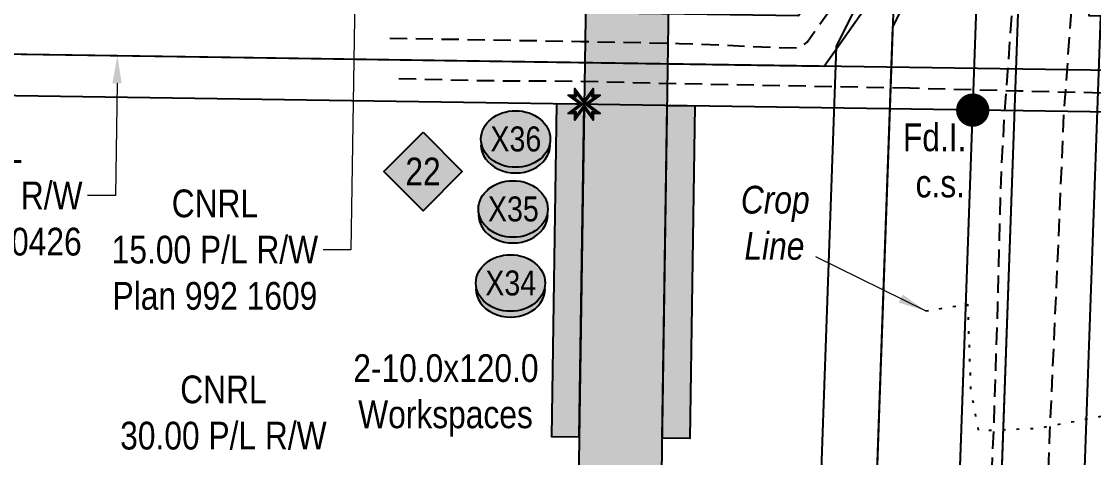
# Model space of a CAD drawing. Extents: x 338216 to 346362, y 6125251 to 6136161.
# Drawn here: x 343465.2 to 343852.1, y 6135457 to 6135614.3 of the extents above; entities that cross this region are included whole.
import ezdxf
from ezdxf.enums import TextEntityAlignment as Align

# ---------------------------------------------------------------- set-up
doc = ezdxf.new("R2010")
doc.units = 0
doc.header["$LTSCALE"] = 5
doc.header["$PDSIZE"] = 0.5
doc.linetypes.add('foc-TOPO', pattern=[1, 0.2, -0.8])
doc.linetypes.add('UG_PIPE', pattern=[1.875, 1.25, -0.625])
doc.layers.get('Defpoints').update_dxf_attribs({"color": 9})
for name, color, linetype in [('AS-PIPE-UG', 44, 'UG_PIPE'), ('C-RW', 13, 'Continuous'), ('C-WS-S', 13, 'Continuous'), ('F-RW', 190, 'Continuous'), ('L-MON', 1, 'Continuous'), ('P-BORE', 7, 'Continuous'), ('P-CROSSINGS', 250, 'Continuous'), ('P-IOP16', 10, 'Continuous'), ('P-IOP16-H', 21, 'Continuous'), ('P-LTO', 14, 'Continuous'), ('P-PROPOSED', 10, 'Continuous'), ('P-PROPOSED-H', 21, 'Continuous'), ('P-TEMP-BLUE', 146, 'Continuous'), ('P-TEMP-BLUE-T', 146, 'Continuous'), ('T-GENERAL', 48, 'foc-TOPO')]:
    doc.layers.add(name, color=color, linetype=linetype)
doc.layers.add('C-RW-T', color=13, linetype='Continuous', lineweight=9)
doc.layers.add('T-TEXT', color=48, linetype='Continuous', lineweight=18)
doc.layers.add('P-TEMP-BLUE-H', color=7, linetype='Continuous', true_color=0x99e6ff)
doc.styles.add('80CG', font='ARIALN.TTF', dxfattribs={"height": 10})
doc.styles.add('80L', font='ARIALN.TTF', dxfattribs={"height": 10})
doc.styles.add('Crossing', font='ARIALN.TTF', dxfattribs={"height": 10})
doc.dimstyles.new('Compass 5 000', dxfattribs={"dimscale": 5, "dimtxt": 9, "dimasz": 2, "dimexe": 0.2, "dimexo": 0.0625, "dimgap": 0.5, "dimtad": 0, "dimtih": 1, "dimtoh": 1, "dimzin": 0, "dimdsep": 46, "dimtxsty": '80CG', "dimcen": 0.1, "dimse1": 1, "dimse2": 1, "dimclrd": 256, "dimclrt": 256, "dimaunit": 1, "dimadec": 4, "dimazin": 0, "dimtfac": 0.06, "dimtofl": 0, "dimtmove": 0, "dimatfit": 1, "dimfxl": 0.2, "dimtolj": 1, "dimtzin": 0, "dimlwd": -1, "dimarcsym": 0})

# ---------------------------------------------------------------- blocks, each defined once
blk = doc.blocks.new('*D177')
at = {"layer": 'C-RW-T', "transparency": 16777216}
for p, q in [((343586.02, 6135658.73), (343586.17, 6135668.73)), ((343585.49, 6135623.74), (343584.12, 6135531.96)), ((343584.12, 6135531.96), (343574.12, 6135531.96))]:
    blk.add_line(p, q, dxfattribs=at)
for points in [[(343584.35, 6135658.76), (343587.68, 6135658.71), (343585.87, 6135648.73)], [(343583.83, 6135623.76), (343587.16, 6135623.71), (343585.64, 6135633.74)]]:
    blk.add_solid(points, dxfattribs=at)
at = {"layer": 'Defpoints', "color": 0, "transparency": 16777216}
for p in [(343491.77, 6135650.14), (343491.55, 6135635.14), (343585.64, 6135633.74)]:
    blk.add_point(p, dxfattribs=at)
at = {"layer": 'C-RW-T', "transparency": 16777216, "insert": (343535.04, 6135531.96), "char_height": 10, "attachment_point": 5, "style": '80CG'}
blk.add_mtext('\\A1;CNRL\\P15.00 P/L R/W\\PPlan 992 1609', dxfattribs=at)
blk = doc.blocks.new('*D182')
at = {"layer": 'C-RW-T', "transparency": 16777216}
for p, q in [((343500.27, 6135630.02), (343500.42, 6135640.01)), ((343499.71, 6135592.02), (343499.11, 6135551.51)), ((343499.11, 6135551.51), (343489.11, 6135551.51))]:
    blk.add_line(p, q, dxfattribs=at)
for points in [[(343498.6, 6135630.04), (343501.94, 6135629.99), (343500.12, 6135620.02)], [(343498.04, 6135592.05), (343501.37, 6135592), (343499.85, 6135602.02)]]:
    blk.add_solid(points, dxfattribs=at)
at = {"layer": 'Defpoints', "color": 0, "transparency": 16777216}
for p in [(343500.12, 6135620.02), (343576.74, 6135618.88), (343576.47, 6135600.89)]:
    blk.add_point(p, dxfattribs=at)
at = {"layer": 'C-RW-T', "transparency": 16777216, "insert": (343450.02, 6135551.51), "char_height": 10, "attachment_point": 5, "style": '80CG'}
blk.add_mtext('\\A1;CNRL\\P18.00 P/L R/W\\PPlan 212 0426', dxfattribs=at)
blk = doc.blocks.new('xing2')
h = blk.add_hatch(color=50)
h.dxf.hatch_style = 1
edge = h.paths.add_edge_path()
edge.add_ellipse((0, 0), major_axis=(-12.5, 0), ratio=0.816297, start_angle=0, end_angle=360)
h = blk.add_hatch(color=250)
h.dxf.hatch_style = 1
edge = h.paths.add_edge_path()
edge.add_ellipse((0, -2.05), major_axis=(-12.5, 0), ratio=0.816297, start_angle=0, end_angle=180)
edge.add_line((12.5, -2.05), (12.5, 0))
edge.add_ellipse((0, 0), major_axis=(-12.5, 0), ratio=0.816297, start_angle=0, end_angle=180, ccw=False)
edge.add_line((-12.5, 0), (-12.5, -2.05))
at = {"color": 250}
blk.add_ellipse((0, 0), major_axis=(-12.5, 0), ratio=0.816297, dxfattribs=at)
blk.add_ellipse((0, -2.05), major_axis=(-12.5, 0), ratio=0.816297, start_param=0, end_param=3.141593, dxfattribs=at)
at = {"color": 250, "style": 'Crossing'}
blk.add_attdef('CROSSING', text='', height=9, dxfattribs=at).set_placement((0.09, 0.02), align=Align.MIDDLE_CENTER)
at = {"color": 250, "style": 'Crossing', "flags": 1}
for tag, p in [('OWNER', (0.09, -12.49)), ('DESCRIPTION', (0.09, -25.77)), ('LOCATION', (0.09, -39.3)), ('DWG_REF', (0.09, -52.84))]:
    blk.add_attdef(tag, text='', height=9, dxfattribs=at).set_placement(p, align=Align.MIDDLE_CENTER)
blk = doc.blocks.new('fdia')
at = {"color": 255, "const_width": 1}
blk.add_lwpolyline([(-0.5, 0, 1), (0.5, 0, 1)], format="xyb", close=True, dxfattribs=at)
blk = doc.blocks.new('Fdiaa')
blk.add_blockref('fdia', (0, 0))
blk = doc.blocks.new('fdib')
at = {"color": 1, "const_width": 1.6}
blk.add_lwpolyline([(-0.4, 0, 1), (0.4, 0, 1)], format="xyb", close=True, dxfattribs=at)
at = {"color": 1}
blk.add_circle((0, 0), 0.8, dxfattribs=at)
blk = doc.blocks.new('Fdibb')
blk.add_blockref('fdib', (0, 0))
blk = doc.blocks.new('fdicc')
for name in ['Fdibb', 'Fdiaa']:
    blk.add_blockref(name, (0, 0))
blk = doc.blocks.new('FDI')
blk.add_blockref('fdicc', (0, 0))
blk = doc.blocks.new('TEMP')
h = blk.add_hatch(color=255)
h.dxf.hatch_style = 1
h.paths.add_polyline_path([(0, 0.251), (-0.666, 1.152), (-0.666, 0.666), (-1.152, 0.666), (-0.251, 0), (-1.152, -0.666), (-0.666, -0.666), (-0.666, -1.152), (0, -0.251), (0.666, -1.152), (0.666, -0.666), (1.152, -0.666), (0.251, 0), (1.152, 0.666), (0.666, 0.666), (0.666, 1.152)])
h.paths.add_polyline_path([(0.566, 0.849), (0.566, 0.566), (0.849, 0.566), (0.083, 0), (0.849, -0.566), (0.566, -0.566), (0.566, -0.849), (0, -0.083), (-0.566, -0.849), (-0.566, -0.566), (-0.849, -0.566), (-0.083, 0), (-0.849, 0.566), (-0.566, 0.566), (-0.566, 0.849), (0, 0.083)], flags=16)
h = blk.add_hatch(color=1)
h.dxf.hatch_style = 1
h.paths.add_polyline_path([(0, 0.083), (-0.566, 0.849), (-0.566, 0.566), (-0.849, 0.566), (-0.083, 0), (-0.849, -0.566), (-0.566, -0.566), (-0.566, -0.849), (0, -0.083), (0.566, -0.849), (0.566, -0.566), (0.849, -0.566), (0.083, 0), (0.849, 0.566), (0.566, 0.566), (0.566, 0.849)])
at = {"color": 1}
for p, q in [((-0.083, 0), (0.083, 0)), ((0, 0.083), (0, -0.083))]:
    blk.add_line(p, q, dxfattribs=at)
at = {"color": 255, "flags": 128}
blk.add_lwpolyline([(-0.251, 0), (-1.152, 0.666), (-0.666, 0.666), (-0.666, 1.152), (0, 0.251), (0.666, 1.152), (0.666, 0.666), (1.152, 0.666), (0.251, 0), (1.152, -0.666), (0.666, -0.666), (0.666, -1.152), (0, -0.251), (-0.666, -1.152), (-0.666, -0.666), (-1.152, -0.666)], close=True, dxfattribs=at)
at = {"color": 1, "flags": 128}
blk.add_lwpolyline([(-0.083, 0), (-0.849, 0.566), (-0.566, 0.566), (-0.566, 0.849), (0, 0.083), (0.566, 0.849), (0.566, 0.566), (0.849, 0.566), (0.083, 0), (0.849, -0.566), (0.566, -0.566), (0.566, -0.849), (0, -0.083), (-0.566, -0.849), (-0.566, -0.566), (-0.849, -0.566)], close=True, dxfattribs=at)
blk = doc.blocks.new('*D165')
at = {"layer": 'C-WS-S', "transparency": 16777216}
for p, q in [((343763.48, 6135440.72), (343592.6, 6135446.78)), ((343813.45, 6135438.95), (343823.44, 6135438.6))]:
    blk.add_line(p, q, dxfattribs=at)
for points in [[(343763.54, 6135442.39), (343763.43, 6135439.06), (343773.48, 6135440.37)], [(343813.51, 6135440.62), (343813.39, 6135437.29), (343803.45, 6135439.31)]]:
    blk.add_solid(points, dxfattribs=at)
at = {"layer": 'Defpoints', "color": 0, "transparency": 16777216}
for p in [(343803.45, 6135439.31), (343771.52, 6135385.07), (343801.49, 6135384.01)]:
    blk.add_point(p, dxfattribs=at)
at = {"layer": 'C-WS-S', "transparency": 16777216, "insert": (343538.1, 6135446.78), "char_height": 10, "attachment_point": 5, "style": '80CG'}
blk.add_mtext('\\A1;CNRL\\P30.00 P/L R/W\\Pby Universal \\PGeomatics Solutions\\P(Not Constructed) ', dxfattribs=at)
blk = doc.blocks.new('30M BUFFER DISP')
h = blk.add_hatch(color=70)
h.dxf.hatch_style = 1
h.paths.add_polyline_path([(0, 14.14), (14.14, 0), (0, -14.14), (-14.14, 0)])
blk.add_lwpolyline([(0, 14.14), (14.14, 0), (0, -14.14), (-14.14, 0)], close=True)
at = {"color": 235, "style": '80L'}
blk.add_attdef('DISURBANCE', text='', height=10, dxfattribs=at).set_placement((0, 0), align=Align.MIDDLE_CENTER)

msp = doc.modelspace()

# ---------------------------------------------------------------- hatches: boundary and pattern name
at = {"layer": 'P-IOP16-H'}
h = msp.add_hatch(color=256, dxfattribs=at)
h.dxf.hatch_style = 1
h.paths.add_polyline_path([(343066.307, 6135199.165), (343692.161, 6135176.54), (343699.41, 6135661.968), (343768.844, 6135760.524), (343757.412, 6135760.932), (343733.055, 6135761.802), (343669.559, 6135671.673), (343662.628, 6135207.621), (343067.366, 6135229.139)])
at = {"layer": 'P-PROPOSED-H'}
h = msp.add_hatch(color=256, dxfattribs=at)
h.dxf.hatch_style = 1
h.paths.add_polyline_path([(343056.316, 6135199.525), (343692.162, 6135176.592), (343699.41, 6135661.968), (343768.844, 6135760.524), (343757.412, 6135760.932), (343733.055, 6135761.802), (343669.559, 6135671.673), (343662.628, 6135207.621), (343027.426, 6135230.583), (343019.197, 6135002.943), (342537.03, 6135019.891), (342476.049, 6134387.21), (342453.685, 6134154.981), (342286.371, 6134160.934), (342267.068, 6133620.004), (342337.23, 6133585.283), (342260.28, 6133429.784), (342239.553, 6132848.957), (342367.393, 6132844.449), (342365.279, 6132784.499), (342395.254, 6132783.442), (342398.424, 6132873.367), (342270.597, 6132877.874), (342290.024, 6133422.265), (342377.415, 6133598.863), (342297.733, 6133638.294), (342315.276, 6134129.893), (342480.834, 6134124.003), (342505.904, 6134384.335), (342564.178, 6134988.925), (343048.088, 6134971.916)])
at = {"layer": 'P-TEMP-BLUE-H'}
h = msp.add_hatch(color=256, dxfattribs=at)
h.dxf.hatch_style = 1
h.paths.add_polyline_path([(343668.256, 6135584.431), (343658.259, 6135584.58), (343656.468, 6135464.619), (343666.464, 6135464.47)])
h = msp.add_hatch(color=256, dxfattribs=at)
h.dxf.hatch_style = 1
h.paths.add_polyline_path([(343698.246, 6135583.983), (343708.243, 6135583.834), (343706.451, 6135463.873), (343696.454, 6135464.022)])

# ---------------------------------------------------------------- linework, layer by layer
at = {"layer": 'AS-PIPE-UG', "flags": 128}
for points in [[(343598.11, 6135608.259), (343621.18, 6135607.915), (343667.132, 6135607.117), (343702.516, 6135606.409), (343737.034, 6135605.021), (343746.219, 6135604.775), (343748.742, 6135606.848), (343751.85, 6135611.179), (343761.267, 6135624.524), (343769.268, 6135635.436), (343784.125, 6135656.309), (343800.021, 6135678.433), (343804.129, 6135684.686), (343803.849, 6135689.575), (343802.264, 6135713.927), (343801.318, 6135729.737), (343799.374, 6135758.637), (343798.194, 6135781.409), (343798.043, 6135791.701), (343799.05, 6135805.173)], [(343812.183, 6135366.529), (343813.396, 6135396.647), (343814.664, 6135434.613), (343816.106, 6135467.402), (343817.576, 6135512.052), (343818.7, 6135556.573), (343819.975, 6135580.794), (343821.182, 6135596.495), (343822.969, 6135622.286), (343828.521, 6135668.452), (343830.894, 6135700.566), (343832.569, 6135736.86), (343834.144, 6135750.104), (343834.297, 6135755.998), (343834.937, 6135762.669), (343834.001, 6135766.359), (343832.511, 6135766.95), (343818.537, 6135767.682), (343802.313, 6135768.847), (343799.18, 6135769.595), (343800.853, 6135779.947), (343801.104, 6135792.391), (343801.652, 6135805.099)], [(343816.247, 6135791.805), (343818.365, 6135791.179), (343828.54, 6135791.369), (343841.213, 6135790.744), (343850.054, 6135789.757), (343851.251, 6135787.842), (343850.848, 6135779.308), (343850.07, 6135756.885), (343848.202, 6135725.212), (343847.184, 6135676.416), (343844.026, 6135618.383), (343841.293, 6135580.758), (343839.08, 6135529.046), (343836.251, 6135466.064), (343834.698, 6135422.622), (343831.432, 6135348.997)], [(343785.802, 6135590.24), (343738.948, 6135591.097), (343693.358, 6135592.022), (343664.494, 6135592.7), (343629.326, 6135592.883), (343600.193, 6135593.671)], [(343882.955, 6135587.634), (343861.71, 6135588.322), (343825.136, 6135589.196), (343785.802, 6135590.24)]]:
    msp.add_lwpolyline(points, dxfattribs=at)
at = {"layer": 'C-RW', "flags": 128}
for points in [[(343187.906, 6135964.489), (343175.153, 6135606.83), (343754.845, 6135598.248), (343808.56, 6135674.399), (343814.706, 6135818.653), (343798.724, 6135819.334), (343792.935, 6135683.47), (343745.614, 6135616.382), (343193.793, 6135624.552), (343205.89, 6135963.841), (343187.906, 6135964.489)], [(342613.261, 6135185.528), (343184.985, 6135164.861), (343837.914, 6135141.258), (343854.74, 6135616.251), (343850.474, 6135616.375), (343851.528, 6135640.813), (343856.522, 6135757.395), (343841.533, 6135757.907), (343836.545, 6135641.455), (343835.515, 6135618.051), (343824.851, 6135620.572), (343808.985, 6135172.374), (343794.015, 6135172.858), (343186.069, 6135194.835), (342586.115, 6135216.523), (342583.234, 6135186.623)]]:
    msp.add_lwpolyline(points, dxfattribs=at)
msp.add_lwpolyline([(343815.24, 6135649.293), (343823.367, 6135685.23), (343826.558, 6135758.432), (343841.533, 6135757.907), (343836.545, 6135641.455), (343835.515, 6135618.051), (343824.851, 6135620.572), (343809.17, 6135177.069), (343867.963, 6135150.971), (343867.582, 6135140.201), (343794.029, 6135172.926), (343810.083, 6135626.469)], close=True, dxfattribs=at)
at = {"layer": 'C-WS-S', "flags": 128}
msp.add_lwpolyline([(343867.582, 6135140.201), (343744.768, 6135194.719), (343759.309, 6135605.227), (343801.001, 6135689.23), (343804.073, 6135759.267), (343819.061, 6135758.732), (343815.844, 6135685.404), (343779.569, 6135612.313), (343764.848, 6135196.744), (343867.963, 6135150.971), (343867.582, 6135140.201)], dxfattribs=at)
msp.add_lwpolyline([(343815.24, 6135649.293), (343823.367, 6135685.23), (343826.558, 6135758.432), (343812.164, 6135758.978), (343808.56, 6135674.399), (343780.351, 6135634.408), (343764.467, 6135185.975), (343867.582, 6135140.201), (343867.963, 6135150.971), (343794.396, 6135183.627), (343810.083, 6135626.469)], close=True, dxfattribs=at)
at = {"layer": 'F-RW', "flags": 128}
msp.add_lwpolyline([(343038.055, 6135969.871), (343053.06, 6135969.335), (343042.273, 6135608.771), (343883.704, 6135596.34), (343883.189, 6135581.222), (343026.828, 6135594.008), (343038.072, 6135969.87)], dxfattribs=at)
at = {"layer": 'P-IOP16', "flags": 128}
msp.add_lwpolyline([(343066.307, 6135199.165), (343692.161, 6135176.54), (343699.41, 6135661.968), (343768.844, 6135760.524), (343757.412, 6135760.932), (343733.055, 6135761.802), (343669.559, 6135671.673), (343662.628, 6135207.621), (343067.366, 6135229.139)], close=True, dxfattribs=at)
at = {"layer": 'P-LTO', "flags": 128}
msp.add_lwpolyline([(342505.904, 6134384.335), (342564.178, 6134988.925), (343048.088, 6134971.916), (343056.316, 6135199.525), (343692.162, 6135176.592), (343699.41, 6135661.968), (343768.844, 6135760.524), (343757.412, 6135760.932), (343733.055, 6135761.802), (343669.559, 6135671.673), (343662.628, 6135207.621), (343027.426, 6135230.583), (343019.197, 6135002.943), (342537.03, 6135019.891), (342475.877, 6134385.428)], dxfattribs=at)
at = {"layer": 'P-PROPOSED', "flags": 128}
msp.add_lwpolyline([(342505.904, 6134384.335), (342564.178, 6134988.925), (343048.088, 6134971.916), (343056.316, 6135199.525), (343692.162, 6135176.592), (343699.41, 6135661.968), (343768.844, 6135760.524), (343757.412, 6135760.932), (343733.055, 6135761.802), (343669.559, 6135671.673), (343662.628, 6135207.621), (343027.426, 6135230.583), (343019.197, 6135002.943), (342537.03, 6135019.891), (342475.877, 6134385.428)], dxfattribs=at)
at = {"layer": 'P-TEMP-BLUE', "flags": 128}
for points in [[(343668.256, 6135584.431), (343658.259, 6135584.58), (343656.468, 6135464.619), (343666.464, 6135464.47)], [(343698.246, 6135583.983), (343708.243, 6135583.834), (343706.451, 6135463.873), (343696.454, 6135464.022)]]:
    msp.add_lwpolyline(points, close=True, dxfattribs=at)
at = {"layer": 'T-GENERAL', "flags": 128}
msp.add_lwpolyline([(343791.489, 6135509.956), (343806.633, 6135512.333), (343807.759, 6135481.054), (343810.555, 6135466.707), (343832.175, 6135467.635), (343865.58, 6135473.987), (343871.639, 6135477.875), (343875.788, 6135483.603), (343876.764, 6135487.274)], dxfattribs=at)

# ---------------------------------------------------------------- block references
at = {"layer": 'L-MON'}
for name, p, xscale, yscale, zscale in [('TEMP', (343668.256, 6135584.431), 4.998954199999915, 4.998954199999915, 4.998954199999915), ('FDI', (343808.495, 6135582.338), 4.998954199999917, 4.998954199999917, 4.998954199999917)]:
    msp.add_blockref(name, p, dxfattribs=dict(at, xscale=xscale, yscale=yscale, zscale=zscale))
at = {"layer": 'P-BORE'}
msp.add_blockref('30M BUFFER DISP', (343610.144, 6135560.211), dxfattribs=at).add_auto_attribs({'DISURBANCE': '22'})
at = {"layer": 'P-CROSSINGS', "xscale": 0.9997908399999926, "yscale": 0.9997908399999926, "zscale": 0.9997908399999926}
for p, values in [((343643.544, 6135571.916), {'CROSSING': 'X36'}), ((343642.641, 6135546.678), {'CROSSING': 'X35'}), ((343641.7, 6135519.98), {'CROSSING': 'X34'})]:
    msp.add_blockref('xing2', p, dxfattribs=at).add_auto_attribs(values)

# ---------------------------------------------------------------- texts
at = {"layer": 'L-MON', "insert": (343782.239, 6135577.532), "char_height": 9.99791, "attachment_point": 1, "style": '80L'}
msp.add_mtext_dynamic_manual_height_columns('\\pi1.0662;Fd.I.\\P\\pi5.6423;c.s.', width=22.04407, gutter_width=50, heights=[0], dxfattribs=at)
at = {"layer": 'P-TEMP-BLUE-T', "insert": (343589.504, 6135494.301), "char_height": 9.99791, "attachment_point": 1, "style": '80L'}
msp.add_mtext_dynamic_manual_height_columns('\\pi-4.5406;2-10.0x120.0\\P\\pi-2.7573;Workspaces', width=56.90082, gutter_width=50, heights=[0], dxfattribs=at)
at = {"layer": 'T-TEXT', "insert": (343724.258, 6135555.031), "char_height": 9.99791, "attachment_point": 1, "style": '80L'}
msp.add_mtext_dynamic_manual_height_columns('\\pi0.57088;{\\fArial Narrow|b0|i1|c0|p34;Crop \\P\\pi1.8462;Line}', width=24.67708, gutter_width=50, heights=[0], dxfattribs=at)

# ---------------------------------------------------------------- dimensions: what is measured, and where the dimension line sits
at = {"layer": 'C-RW-T'}
for base, p1, p2, angle, text, picture, middle in [((343585.643, 6135633.739), (343491.772, 6135650.138), (343491.548, 6135635.143), 269.14488, 'CNRL\\P15.00 P/L R/W\\PPlan 992 1609', '*D177', (343535.038, 6135531.961)), ((343500.121, 6135620.017), (343576.473, 6135600.888), (343576.74, 6135618.883), 89.15178, 'CNRL\\P18.00 P/L R/W\\PPlan 212 0426', '*D182', (343450.021, 6135551.511))]:
    dim = msp.add_linear_dim(base=base, p1=p1, p2=p2, angle=angle, text=text, dimstyle='Compass 5 000', dxfattribs=at)
    dim.commit()
    dim.dimension.update_dxf_attribs({"geometry": picture, "text_midpoint": middle, "dimtype": 161})
at = {"layer": 'C-WS-S'}
dim = msp.add_linear_dim(base=(343803.453, 6135439.309), p1=(343771.519, 6135385.069), p2=(343801.494, 6135384.007), angle=357.97129, text='CNRL\\P30.00 P/L R/W\\Pby Universal \\PGeomatics Solutions\\P(Not Constructed) ', dimstyle='Compass 5 000', dxfattribs=at)
dim.commit()
dim.dimension.update_dxf_attribs({"geometry": '*D165', "text_midpoint": (343538.1, 6135446.778), "dimtype": 161})

# ---------------------------------------------------------------- leaders
at = {"layer": 'T-TEXT'}
msp.add_leader([(343791.489, 6135509.956), (343751.891, 6135529.428)], dimstyle='Compass 5 000', dxfattribs=at)

doc.saveas('drawing.dxf')
